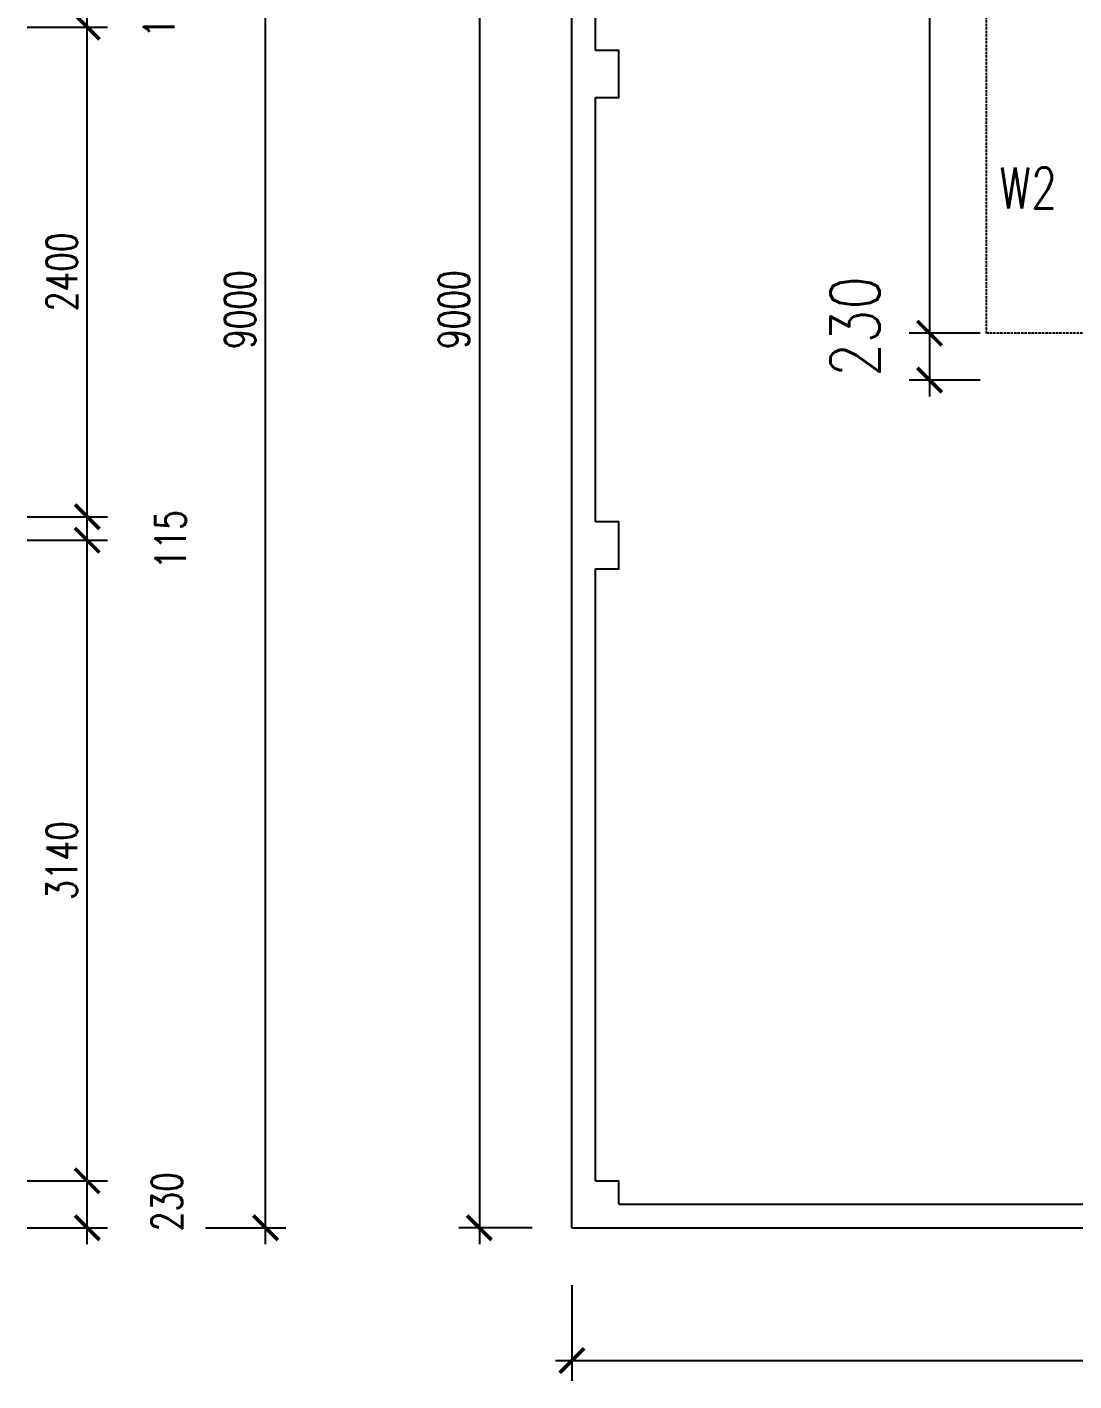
# Model space of a CAD drawing. Header units: millimetres. Extents: x 12977220 to 13113408, y -169657 to -55898.
# Drawn here: x 13009274 to 13014404, y -86896 to -80260 of the extents above; entities that cross this region are included whole.
import ezdxf

# ---------------------------------------------------------------- set-up
doc = ezdxf.new("R2010")
doc.units = ezdxf.units.MM
doc.header["$LTSCALE"] = 3
doc.header["$PDMODE"] = 66
doc.linetypes.add('HIDDEN2', pattern=[0.1875, 0.125, -0.0625])
for name, color, linetype in [('DIM', 9, 'Continuous'), ('door', 151, 'Continuous'), ('hid', 6, 'HIDDEN2'), ('text', 33, 'Continuous'), ('WALL', 7, 'Continuous')]:
    doc.layers.add(name, color=color, linetype=linetype)
doc.styles.add('RS3', font='romans.shx', dxfattribs={"width": 0.75, "height": 150})
doc.styles.get("Standard").update_dxf_attribs({"font": 'ARIALBD.TTF', "height": 4.5})
doc.styles.add('STYLE1', font='romans.shx', dxfattribs={"width": 0.8})
doc.dimstyles.new('ISO-25', dxfattribs={"dimtxt": 2.5, "dimasz": 2.5, "dimexe": 1.25, "dimexo": 0.625, "dimtad": 1, "dimtxsty": 'Standard', "dimcen": 2.5, "dimadec": 0, "dimazin": 0, "dimtfac": 1, "dimtmove": 0, "dimatfit": 3, "dimfxl": 1, "dimarcsym": 0})

# ---------------------------------------------------------------- blocks, each defined once
blk = doc.blocks.new('_ARCHTICK')
at = {"color": 0, "linetype": 'ByBlock', "const_width": 0.15}
blk.add_lwpolyline([(-0.5, -0.5), (0.5, 0.5)], dxfattribs=at)
blk = doc.blocks.new('*D86')
at = {"layer": 'Defpoints', "color": 0, "transparency": 16777216}
for p in [(13009274.1, -80145.3), (13009568.8, -80145.3), (13009274.1, -80260.3)]:
    blk.add_point(p, dxfattribs=at)
at = {"layer": 'DIM', "color": 8, "lineweight": -2, "transparency": 16777216}
for p, q in [((13009568.8, -80340.3), (13009568.8, -80065.3)), ((13009274.1, -80145.3), (13009668.8, -80145.3)), ((13009274.1, -80260.3), (13009668.8, -80260.3))]:
    blk.add_line(p, q, dxfattribs=at)
at = {"layer": 'DIM', "color": 8, "lineweight": -2, "transparency": 16777216, "xscale": 120, "yscale": 120, "zscale": 120}
for p, rotation in [((13009568.8, -80145.3), 90), ((13009568.8, -80260.3), 270)]:
    blk.add_blockref('_ARCHTICK', p, dxfattribs=dict(at, rotation=rotation))
at = {"layer": 'DIM', "color": 6, "transparency": 16777216, "insert": (13009920.7, -80168.1), "char_height": 150, "attachment_point": 5, "rotation": 90, "style": 'RS3'}
blk.add_mtext('115', dxfattribs=at)
blk = doc.blocks.new('*D90')
at = {"layer": 'Defpoints', "color": 0, "transparency": 16777216}
for p in [(13009274.1, -80260.3), (13009568.8, -80260.3), (13009274.1, -82660.3)]:
    blk.add_point(p, dxfattribs=at)
at = {"layer": 'DIM', "color": 8, "lineweight": -2, "transparency": 16777216}
for p, q in [((13009568.8, -82740.3), (13009568.8, -80180.3)), ((13009274.1, -80260.3), (13009668.8, -80260.3)), ((13009274.1, -82660.3), (13009668.8, -82660.3))]:
    blk.add_line(p, q, dxfattribs=at)
at = {"layer": 'DIM', "color": 8, "lineweight": -2, "transparency": 16777216, "xscale": 120, "yscale": 120, "zscale": 120}
for p, rotation in [((13009568.8, -80260.3), 90), ((13009568.8, -82660.3), 270)]:
    blk.add_blockref('_ARCHTICK', p, dxfattribs=dict(at, rotation=rotation))
at = {"layer": 'DIM', "color": 6, "transparency": 16777216, "insert": (13009443.8, -81460.3), "char_height": 150, "attachment_point": 5, "rotation": 90, "style": 'RS3'}
blk.add_mtext('2400', dxfattribs=at)
blk = doc.blocks.new('*D91')
at = {"layer": 'Defpoints', "color": 0, "transparency": 16777216}
for p in [(13009274.1, -82660.3), (13009568.8, -82660.3), (13009274.1, -82775.3)]:
    blk.add_point(p, dxfattribs=at)
at = {"layer": 'DIM', "color": 8, "lineweight": -2, "transparency": 16777216}
for p, q in [((13009568.8, -82855.3), (13009568.8, -82580.3)), ((13009274.1, -82660.3), (13009668.8, -82660.3)), ((13009274.1, -82775.3), (13009668.8, -82775.3))]:
    blk.add_line(p, q, dxfattribs=at)
at = {"layer": 'DIM', "color": 8, "lineweight": -2, "transparency": 16777216, "xscale": 120, "yscale": 120, "zscale": 120}
for p, rotation in [((13009568.8, -82660.3), 90), ((13009568.8, -82775.3), 270)]:
    blk.add_blockref('_ARCHTICK', p, dxfattribs=dict(at, rotation=rotation))
at = {"layer": 'DIM', "color": 6, "transparency": 16777216, "insert": (13009977.3, -82772.4), "char_height": 150, "attachment_point": 5, "rotation": 90, "style": 'RS3'}
blk.add_mtext('115', dxfattribs=at)
blk = doc.blocks.new('*D93')
at = {"layer": 'Defpoints', "color": 0, "transparency": 16777216}
for p in [(13009274.1, -82775.3), (13009568.8, -82775.3), (13009274.1, -85915.3)]:
    blk.add_point(p, dxfattribs=at)
at = {"layer": 'WALL', "color": 8, "lineweight": -2, "transparency": 16777216}
for p, q in [((13009568.8, -85995.3), (13009568.8, -82695.3)), ((13009274.1, -82775.3), (13009668.8, -82775.3)), ((13009274.1, -85915.3), (13009668.8, -85915.3))]:
    blk.add_line(p, q, dxfattribs=at)
at = {"layer": 'WALL', "color": 8, "lineweight": -2, "transparency": 16777216, "xscale": 120, "yscale": 120, "zscale": 120}
for p, rotation in [((13009568.8, -82775.3), 90), ((13009568.8, -85915.3), 270)]:
    blk.add_blockref('_ARCHTICK', p, dxfattribs=dict(at, rotation=rotation))
at = {"layer": 'WALL', "color": 6, "transparency": 16777216, "insert": (13009443.8, -84345.3), "char_height": 150, "attachment_point": 5, "rotation": 90, "style": 'RS3'}
blk.add_mtext('3140', dxfattribs=at)
blk = doc.blocks.new('*D94')
at = {"layer": 'Defpoints', "color": 0, "transparency": 16777216}
for p in [(13009274.1, -85915.3), (13009568.8, -85915.3), (13009274.1, -86145.3)]:
    blk.add_point(p, dxfattribs=at)
at = {"layer": 'DIM', "color": 8, "lineweight": -2, "transparency": 16777216}
for p, q in [((13009568.8, -86225.3), (13009568.8, -85835.3)), ((13009274.1, -85915.3), (13009668.8, -85915.3)), ((13009274.1, -86145.3), (13009668.8, -86145.3))]:
    blk.add_line(p, q, dxfattribs=at)
at = {"layer": 'DIM', "color": 8, "lineweight": -2, "transparency": 16777216, "xscale": 120, "yscale": 120, "zscale": 120}
for p, rotation in [((13009568.8, -85915.3), 90), ((13009568.8, -86145.3), 270)]:
    blk.add_blockref('_ARCHTICK', p, dxfattribs=dict(at, rotation=rotation))
at = {"layer": 'DIM', "color": 6, "transparency": 16777216, "insert": (13009959.5, -86017.6), "char_height": 150, "attachment_point": 5, "rotation": 90, "style": 'RS3'}
blk.add_mtext('230', dxfattribs=at)
blk = doc.blocks.new('*D154')
at = {"layer": 'Defpoints', "color": 0, "transparency": 16777216}
for p in [(13010148, -77145.3), (13010442.7, -77145.3), (13010148, -86145.3)]:
    blk.add_point(p, dxfattribs=at)
at = {"layer": 'DIM', "color": 8, "lineweight": -2, "transparency": 16777216}
for p, q in [((13010442.7, -86225.3), (13010442.7, -77065.3)), ((13010148, -77145.3), (13010542.7, -77145.3)), ((13010148, -86145.3), (13010542.7, -86145.3))]:
    blk.add_line(p, q, dxfattribs=at)
at = {"layer": 'DIM', "color": 8, "lineweight": -2, "transparency": 16777216, "xscale": 120, "yscale": 120, "zscale": 120}
for p, rotation in [((13010442.7, -77145.3), 90), ((13010442.7, -86145.3), 270)]:
    blk.add_blockref('_ARCHTICK', p, dxfattribs=dict(at, rotation=rotation))
at = {"layer": 'DIM', "color": 6, "transparency": 16777216, "insert": (13010317.7, -81645.3), "char_height": 150, "attachment_point": 5, "rotation": 90, "style": 'RS3'}
blk.add_mtext('9000', dxfattribs=at)
blk = doc.blocks.new('*D204')
at = {"layer": 'Defpoints', "color": 0, "transparency": 16777216}
for p in [(13011749.5, -77145.3), (13011490.5, -86145.3), (13011749.5, -86145.3)]:
    blk.add_point(p, dxfattribs=at)
at = {"layer": 'DIM', "color": 8, "lineweight": -2, "transparency": 16777216}
for p, q in [((13011490.5, -77065.3), (13011490.5, -86225.3)), ((13011749.5, -77145.3), (13011390.5, -77145.3)), ((13011749.5, -86145.3), (13011390.5, -86145.3))]:
    blk.add_line(p, q, dxfattribs=at)
at = {"layer": 'DIM', "color": 8, "lineweight": -2, "transparency": 16777216, "xscale": 120, "yscale": 120, "zscale": 120}
for p, rotation in [((13011490.5, -77145.3), 90), ((13011490.5, -86145.3), 270)]:
    blk.add_blockref('_ARCHTICK', p, dxfattribs=dict(at, rotation=rotation))
at = {"layer": 'DIM', "color": 6, "transparency": 16777216, "insert": (13011365.5, -81645.3), "char_height": 150, "attachment_point": 5, "rotation": 90, "style": 'RS3'}
blk.add_mtext('9000', dxfattribs=at)
blk = doc.blocks.new('*D205')
at = {"layer": 'Defpoints', "color": 0, "transparency": 16777216}
for p in [(13011944, -86427.2), (13023764, -86427.2), (13023764, -86795.9)]:
    blk.add_point(p, dxfattribs=at)
at = {"layer": 'WALL', "color": 8, "lineweight": -2, "transparency": 16777216}
for p, q in [((13011944, -86427.2), (13011944, -86895.9)), ((13023764, -86427.2), (13023764, -86895.9)), ((13011864, -86795.9), (13023844, -86795.9))]:
    blk.add_line(p, q, dxfattribs=at)
at = {"layer": 'WALL', "color": 8, "lineweight": -2, "transparency": 16777216, "xscale": 120, "yscale": 120, "zscale": 120, "rotation": 180}
blk.add_blockref('_ARCHTICK', (13011944, -86795.9), dxfattribs=at)
at = {"layer": 'WALL', "color": 8, "lineweight": -2, "transparency": 16777216, "xscale": 120, "yscale": 120, "zscale": 120}
blk.add_blockref('_ARCHTICK', (13023764, -86795.9), dxfattribs=at)
at = {"layer": 'WALL', "color": 6, "transparency": 16777216, "insert": (13017854, -86625.9), "char_height": 240, "attachment_point": 5, "style": 'STYLE1'}
blk.add_mtext('11820', dxfattribs=at)
blk = doc.blocks.new('*D209')
at = {"layer": 'Defpoints', "color": 0, "transparency": 16777216}
for p in [(13013944.5, -75045.3), (13013696.4, -81760.3), (13013944.5, -81760.3)]:
    blk.add_point(p, dxfattribs=at)
at = {"layer": 'DIM', "color": 8, "lineweight": -2, "transparency": 16777216}
for p, q in [((13013696.4, -74965.3), (13013696.4, -81840.3)), ((13013944.5, -75045.3), (13013596.4, -75045.3)), ((13013944.5, -81760.3), (13013596.4, -81760.3))]:
    blk.add_line(p, q, dxfattribs=at)
at = {"layer": 'DIM', "color": 8, "lineweight": -2, "transparency": 16777216, "xscale": 120, "yscale": 120, "zscale": 120}
for p, rotation in [((13013696.4, -75045.3), 90), ((13013696.4, -81760.3), 270)]:
    blk.add_blockref('_ARCHTICK', p, dxfattribs=dict(at, rotation=rotation))
at = {"layer": 'DIM', "color": 6, "transparency": 16777216, "insert": (13013458.1, -79392.3), "char_height": 150, "attachment_point": 5, "rotation": 90, "style": 'RS3'}
blk.add_mtext('6715', dxfattribs=at)
blk = doc.blocks.new('*D211')
at = {"layer": 'Defpoints', "color": 0, "transparency": 16777216}
for p in [(13013944.5, -81760.3), (13013696.4, -81990.3), (13013944.5, -81990.3)]:
    blk.add_point(p, dxfattribs=at)
at = {"layer": 'WALL', "color": 8, "lineweight": -2, "transparency": 16777216}
for p, q in [((13013696.4, -81680.3), (13013696.4, -82070.3)), ((13013944.5, -81760.3), (13013596.4, -81760.3)), ((13013944.5, -81990.3), (13013596.4, -81990.3))]:
    blk.add_line(p, q, dxfattribs=at)
at = {"layer": 'WALL', "color": 8, "lineweight": -2, "transparency": 16777216, "xscale": 120, "yscale": 120, "zscale": 120}
for p, rotation in [((13013696.4, -81760.3), 90), ((13013696.4, -81990.3), 270)]:
    blk.add_blockref('_ARCHTICK', p, dxfattribs=dict(at, rotation=rotation))
at = {"layer": 'WALL', "color": 6, "transparency": 16777216, "insert": (13013331.8, -81727.8), "char_height": 240, "attachment_point": 5, "rotation": 90, "style": 'STYLE1'}
blk.add_mtext('230', dxfattribs=at)

msp = doc.modelspace()

# ---------------------------------------------------------------- linework, layer by layer
at = {"layer": 'door', "color": 5}
for p, q in [((13011944, -86145.3), (13011944, -77145.3)), ((13012059, -80375.3), (13012059, -77375.3)), ((13012059, -82685.3), (13012059, -80605.3)), ((13012059, -85915.3), (13012059, -82915.3)), ((13012059, -85915.3), (13012174, -85915.3)), ((13012174, -86030.3), (13012174, -85915.3)), ((13012174, -86030.3), (13015974, -86030.3)), ((13011944, -86145.3), (13023764, -86145.3))]:
    msp.add_line(p, q, dxfattribs=at)
for points in [[(13012059, -80605.3), (13012174, -80605.3), (13012174, -80375.3), (13012059, -80375.3)], [(13012059, -82915.3), (13012174, -82915.3), (13012174, -82685.3), (13012059, -82685.3)]]:
    msp.add_lwpolyline(points, dxfattribs=at)
at = {"layer": 'hid', "color": 5}
for p in [(13013974, -80100.3), (13014574, -81760.3)]:
    msp.add_line(p, (13013974, -81760.3), dxfattribs=at)

# ---------------------------------------------------------------- texts
at = {"layer": 'text', "style": 'RS3', "width": 0.75}
msp.add_text('W2', height=200, dxfattribs=at).set_placement((13014039.3, -81148.9))

# ---------------------------------------------------------------- dimensions: what is measured, and where the dimension line sits
at = {"layer": 'DIM', "color": 8}
for base, p1, p2, picture, middle, dimtype in [((13013696.4, -81760.3), (13013944.5, -75045.3), (13013944.5, -81760.3), '*D209', (13013458.1, -79392.3), 160), ((13009568.8, -80145.3), (13009274.1, -80260.3), (13009274.1, -80145.3), '*D86', (13009920.7, -80168.1), 161), ((13009568.8, -82660.3), (13009274.1, -82775.3), (13009274.1, -82660.3), '*D91', (13009977.3, -82772.4), 161), ((13009568.8, -85915.3), (13009274.1, -86145.3), (13009274.1, -85915.3), '*D94', (13009959.5, -86017.6), 161)]:
    dim = msp.add_linear_dim(base=base, p1=p1, p2=p2, angle=90, dimstyle='ISO-25', override={"dimscale": 80, "dimasz": 1.5, "dimexo": 0, "dimdec": 0, "dimtxsty": 'RS3', "dimblk1": 'ARCHTICK', "dimblk2": 'ARCHTICK', "dimsah": 1, "dimdle": 1, "dimclrd": 8, "dimclre": 8, "dimclrt": 6, "dimtdec": 0, "dimtmove": 2}, dxfattribs=at)
    dim.commit()
    dim.dimension.update_dxf_attribs({"geometry": picture, "text_midpoint": middle, "dimtype": dimtype})
for p1, p2, picture, middle in [((13010148, -86145.3), (13010148, -77145.3), '*D154', (13010317.7, -81645.3)), ((13009274.1, -82660.3), (13009274.1, -80260.3), '*D90', (13009443.8, -81460.3))]:
    dim = msp.add_aligned_dim(p1=p1, p2=p2, distance=-294.8, dimstyle='ISO-25', override={"dimscale": 80, "dimasz": 1.5, "dimexo": 0, "dimdec": 0, "dimtxsty": 'RS3', "dimblk1": 'ARCHTICK', "dimblk2": 'ARCHTICK', "dimsah": 1, "dimdle": 1, "dimclrd": 8, "dimclre": 8, "dimclrt": 6, "dimtdec": 0, "dimtmove": 1}, dxfattribs=at)
    dim.commit()
    dim.dimension.update_dxf_attribs({"geometry": picture, "text_midpoint": middle})
dim = msp.add_linear_dim(base=(13011490.5, -86145.3), p1=(13011749.5, -77145.3), p2=(13011749.5, -86145.3), angle=90, dimstyle='ISO-25', override={"dimscale": 80, "dimasz": 1.5, "dimexo": 0, "dimdec": 0, "dimtxsty": 'RS3', "dimblk1": 'ARCHTICK', "dimblk2": 'ARCHTICK', "dimsah": 1, "dimdle": 1, "dimclrd": 8, "dimclre": 8, "dimclrt": 6, "dimtdec": 0, "dimtmove": 1}, dxfattribs=at)
dim.commit()
dim.dimension.update_dxf_attribs({"geometry": '*D204', "text_midpoint": (13011365.5, -81645.3)})
at = {"layer": 'WALL'}
dim = msp.add_linear_dim(base=(13013696.4, -81990.3), p1=(13013944.5, -81760.3), p2=(13013944.5, -81990.3), angle=90, dimstyle='ISO-25', override={"dimscale": 80, "dimtxt": 3, "dimasz": 1.5, "dimexo": 0, "dimdec": 0, "dimtxsty": 'STYLE1', "dimblk1": 'ARCHTICK', "dimblk2": 'ARCHTICK', "dimsah": 1, "dimdle": 1, "dimclrd": 8, "dimclre": 8, "dimclrt": 6, "dimtdec": 0, "dimtmove": 1}, dxfattribs=at)
dim.commit()
dim.dimension.update_dxf_attribs({"geometry": '*D211', "text_midpoint": (13013501.8, -81727.8), "dimtype": 160})
dim = msp.add_aligned_dim(p1=(13009274.1, -85915.3), p2=(13009274.1, -82775.3), distance=-294.8, dimstyle='ISO-25', override={"dimscale": 80, "dimasz": 1.5, "dimexo": 0, "dimdec": 0, "dimtxsty": 'RS3', "dimblk1": 'ARCHTICK', "dimblk2": 'ARCHTICK', "dimsah": 1, "dimdle": 1, "dimclrd": 8, "dimclre": 8, "dimclrt": 6, "dimtdec": 0, "dimtmove": 2}, dxfattribs=at)
dim.commit()
dim.dimension.update_dxf_attribs({"geometry": '*D93', "text_midpoint": (13009443.8, -84345.3)})
dim = msp.add_linear_dim(base=(13023764, -86795.9), p1=(13011944, -86427.2), p2=(13023764, -86427.2), dimstyle='ISO-25', override={"dimscale": 80, "dimtxt": 3, "dimasz": 1.5, "dimexo": 0, "dimdec": 0, "dimtxsty": 'STYLE1', "dimblk1": 'ARCHTICK', "dimblk2": 'ARCHTICK', "dimsah": 1, "dimdle": 1, "dimclrd": 8, "dimclre": 8, "dimclrt": 6, "dimtdec": 0, "dimtmove": 1}, dxfattribs=at)
dim.commit()
dim.dimension.update_dxf_attribs({"geometry": '*D205', "text_midpoint": (13017854, -86625.9)})

doc.saveas('drawing.dxf')
